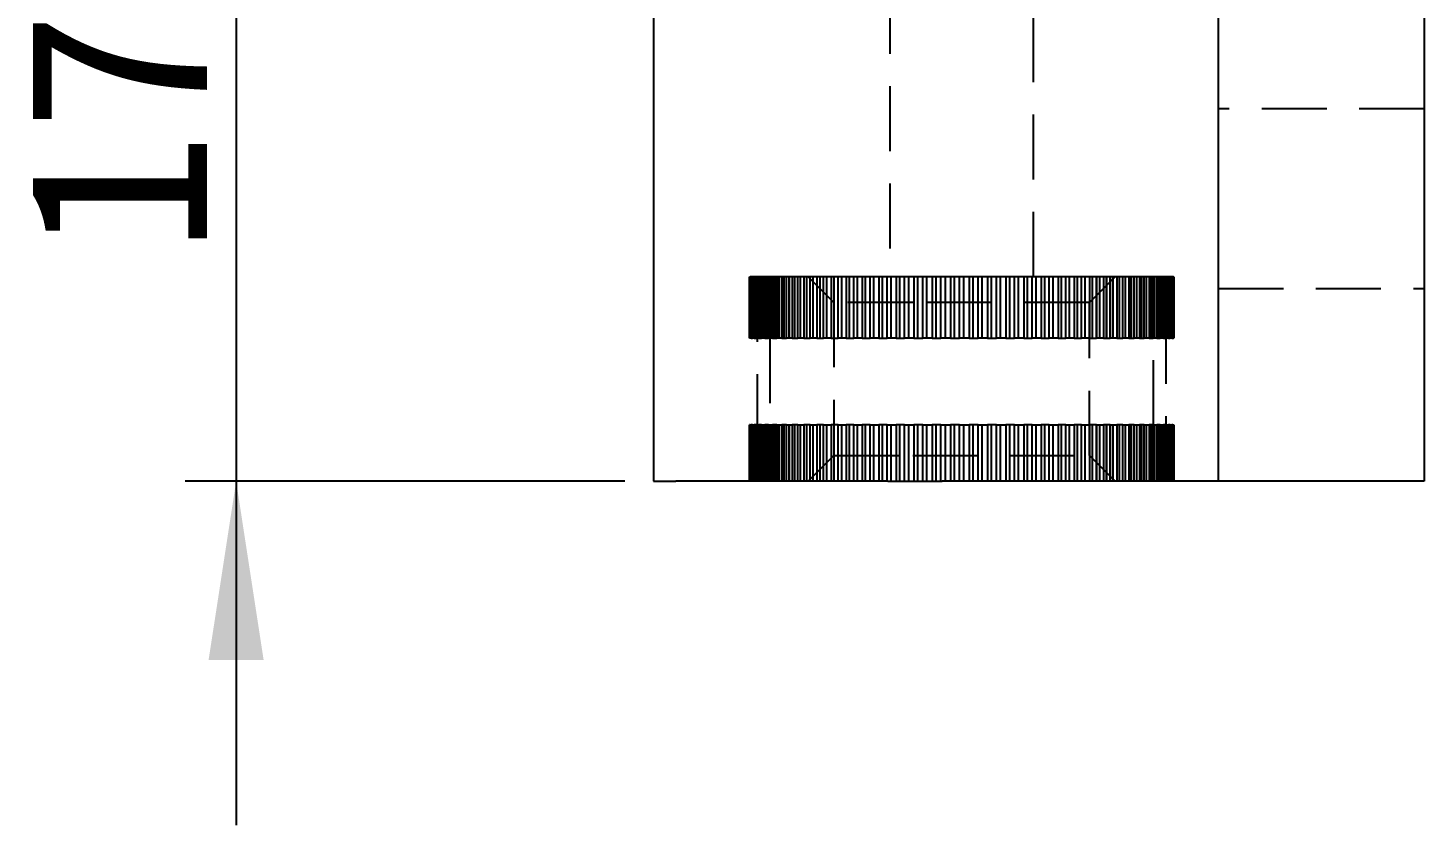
# Model space of a CAD drawing. Extents: x 2 to 295, y 1 to 209.
# Drawn here: x 73.64 to 100.95, y 46.15 to 61.75 of the extents above; entities that cross this region are included whole.
import ezdxf

# ---------------------------------------------------------------- set-up
doc = ezdxf.new("R2010")
doc.units = 0
doc.linetypes.add('SLD-实线', pattern=[0])
doc.linetypes.add('SLD-虚线', pattern=[1.905, 1.27, -0.635])
doc.layers.get('0').update_dxf_attribs({"linetype": 'CONTINUOUS'})
doc.layers.add('DIM', color=5, linetype='SLD-实线')
doc.styles.add('SLDTEXTSTYLE11', font='', dxfattribs={"width": 0.67})
doc.styles.add('SLDTEXTSTYLE12', font='')
doc.styles.get('SLDTEXTSTYLE11').set_extended_font_data('宋体')
doc.styles.get('SLDTEXTSTYLE12').set_extended_font_data('宋体')
doc.dimstyles.new('SLDDIMSTYLE0', dxfattribs={"dimtxt": 3.5, "dimasz": 3.5, "dimexe": 0, "dimexo": 0.0625, "dimgap": 0.875, "dimtad": 2, "dimrnd": 1e-09, "dimzin": 12, "dimdsep": 46, "dimtxsty": 'SLDTEXTSTYLE11', "dimsah": 1, "dimcen": 0.09, "dimadec": 0, "dimazin": 0, "dimtfac": 1, "dimtmove": 0, "dimatfit": 0, "dimfxl": 0, "dimtolj": 1, "dimtzin": 12, "dimarcsym": 0})

# ---------------------------------------------------------------- blocks, each defined once
blk = doc.blocks.new('_D_16')
at = {"layer": 'DIM'}
for p, q in [((77.714, 70.136), (77.714, 76.867)), ((84.875, 70.136), (76.714, 70.136)), ((77.714, 70.136), (77.714, 52.882)), ((85.317, 52.882), (76.714, 52.882)), ((77.714, 52.882), (77.714, 46.152))]:
    blk.add_line(p, q, dxfattribs=at)
for points in [[(77.714, 70.136), (78.252, 73.636), (77.175, 73.636)], [(77.714, 52.882), (77.175, 49.382), (78.252, 49.382)]]:
    blk.add_solid(points, dxfattribs=at)
at = {"layer": 'DIM', "insert": (73.641, 57.326), "char_height": 3.5, "attachment_point": 1, "rotation": 90, "style": 'SLDTEXTSTYLE12'}
blk.add_mtext('17.25', dxfattribs=at)

msp = doc.modelspace()

# ---------------------------------------------------------------- linework, layer by layer
at = {"color": 7, "linetype": 'SLD-实线'}
for p, q in [((100.95, 91.882), (100.95, 57.882)), ((85.875, 62.631), (85.875, 52.882)), ((96.93, 57.882), (96.93, 62.631)), ((96.93, 52.882), (96.93, 57.882)), ((100.95, 57.882), (100.95, 52.882)), ((90.459, 52.882), (86.317, 52.882)), ((95.423, 52.882), (91.524, 52.882)), ((100.95, 52.882), (96.93, 52.882))]:
    msp.add_line(p, q, dxfattribs=at)
at = {"color": 7, "linetype": 'SLD-虚线'}
for p, q in [((90.498, 70.136), (90.498, 56.882)), ((93.312, 56.882), (93.312, 70.136)), ((100.95, 60.169), (96.93, 60.169)), ((87.755, 55.682), (87.755, 56.882)), ((87.758, 56.882), (87.755, 56.882)), ((87.758, 56.882), (87.758, 55.682)), ((87.761, 56.882), (87.761, 55.682)), ((87.767, 55.682), (87.767, 56.882)), ((87.786, 56.882), (87.767, 56.882)), ((87.775, 55.682), (87.775, 56.882)), ((87.786, 56.882), (87.786, 55.682)), ((87.811, 56.882), (87.786, 56.882)), ((87.795, 56.882), (87.795, 55.682)), ((87.802, 55.682), (87.802, 56.882)), ((87.811, 55.682), (87.811, 56.882)), ((87.813, 55.682), (87.813, 56.882)), ((87.822, 55.682), (87.822, 56.882)), ((87.826, 55.682), (87.826, 56.882)), ((87.846, 56.882), (87.846, 55.682)), ((87.857, 55.682), (87.857, 56.882)), ((87.861, 56.882), (87.861, 55.682)), ((87.875, 55.682), (87.875, 56.882)), ((87.886, 55.682), (87.886, 56.882)), ((87.905, 56.882), (87.905, 52.882)), ((87.908, 55.682), (87.908, 56.882)), ((87.932, 55.682), (87.932, 56.882)), ((87.937, 56.882), (87.937, 55.682)), ((87.958, 56.882), (87.958, 55.682)), ((87.959, 55.682), (87.959, 56.882)), ((87.991, 55.682), (87.991, 56.882)), ((88.02, 55.682), (88.02, 56.882)), ((88.038, 55.682), (88.038, 56.882)), ((88.057, 56.882), (88.057, 55.682)), ((88.074, 55.682), (88.074, 56.882)), ((88.085, 56.882), (88.085, 55.682)), ((88.126, 55.682), (88.126, 56.882)), ((88.162, 55.682), (88.162, 56.882)), ((88.175, 55.682), (88.175, 56.882)), ((88.208, 56.882), (88.208, 55.682)), ((88.22, 55.682), (88.22, 56.882)), ((88.241, 56.882), (88.241, 55.682)), ((88.29, 55.682), (88.29, 56.882)), ((88.332, 55.682), (88.332, 56.882)), ((88.341, 55.682), (88.341, 56.882)), ((88.386, 56.882), (88.386, 55.682)), ((88.394, 55.682), (88.394, 56.882)), ((88.424, 56.882), (88.424, 55.682)), ((88.481, 55.682), (88.481, 56.882)), ((88.53, 55.682), (88.53, 56.882)), ((88.535, 55.682), (88.535, 56.882)), ((88.591, 56.882), (88.591, 55.682)), ((88.596, 55.682), (88.596, 56.882)), ((88.634, 56.882), (88.634, 55.682)), ((88.699, 55.682), (88.699, 56.882)), ((88.753, 55.682), (88.753, 56.882)), ((88.756, 55.682), (88.756, 56.882)), ((88.821, 56.882), (88.821, 55.682)), ((88.823, 55.682), (88.823, 56.882)), ((88.87, 56.882), (88.87, 55.682)), ((88.905, 56.882), (89.405, 56.382)), ((88.941, 55.682), (88.941, 56.882)), ((89.001, 55.682), (89.001, 56.882)), ((89.002, 55.682), (89.002, 56.882)), ((89.075, 56.882), (89.075, 55.682)), ((89.076, 55.682), (89.076, 56.882)), ((89.128, 56.882), (89.128, 55.682)), ((89.205, 55.682), (89.205, 56.882)), ((89.27, 55.682), (89.27, 56.882)), ((89.27, 55.682), (89.27, 56.882)), ((89.35, 56.882), (89.35, 55.682)), ((89.407, 56.882), (89.407, 55.682)), ((89.49, 55.682), (89.49, 56.882)), ((89.559, 55.682), (89.559, 56.882)), ((89.645, 56.882), (89.645, 55.682)), ((89.705, 56.882), (89.705, 55.682)), ((89.794, 55.682), (89.794, 56.882)), ((89.867, 55.682), (89.867, 56.882)), ((89.957, 56.882), (89.957, 55.682)), ((90.02, 56.882), (90.02, 55.682)), ((90.113, 55.682), (90.113, 56.882)), ((90.19, 55.682), (90.19, 56.882)), ((90.284, 56.882), (90.284, 55.682)), ((90.35, 56.882), (90.35, 55.682)), ((90.446, 55.682), (90.446, 56.882)), ((90.525, 55.682), (90.525, 56.882)), ((90.623, 56.882), (90.623, 55.682)), ((90.691, 56.882), (90.691, 55.682)), ((90.79, 55.682), (90.79, 56.882)), ((90.872, 55.682), (90.872, 56.882)), ((90.972, 56.882), (90.972, 55.682)), ((91.042, 56.882), (91.042, 55.682)), ((91.143, 55.682), (91.143, 56.882)), ((91.226, 55.682), (91.226, 56.882)), ((91.328, 56.882), (91.328, 55.682)), ((91.399, 56.882), (91.399, 55.682)), ((91.501, 55.682), (91.501, 56.882)), ((91.586, 55.682), (91.586, 56.882)), ((91.688, 56.882), (91.688, 55.682)), ((91.76, 56.882), (91.76, 55.682)), ((91.863, 55.682), (91.863, 56.882)), ((91.947, 55.682), (91.947, 56.882)), ((92.05, 56.882), (92.05, 55.682)), ((92.122, 56.882), (92.122, 55.682)), ((92.225, 55.682), (92.225, 56.882)), ((92.309, 55.682), (92.309, 56.882)), ((92.411, 56.882), (92.411, 55.682)), ((92.482, 56.882), (92.482, 55.682)), ((92.584, 55.682), (92.584, 56.882)), ((92.667, 55.682), (92.667, 56.882)), ((92.768, 56.882), (92.768, 55.682)), ((92.838, 56.882), (92.838, 55.682)), ((92.938, 55.682), (92.938, 56.882)), ((93.02, 55.682), (93.02, 56.882)), ((93.119, 56.882), (93.119, 55.682)), ((93.187, 56.882), (93.187, 55.682)), ((93.285, 55.682), (93.285, 56.882)), ((93.364, 55.682), (93.364, 56.882)), ((93.46, 56.882), (93.46, 55.682)), ((93.526, 56.882), (93.526, 55.682)), ((93.62, 55.682), (93.62, 56.882)), ((93.697, 55.682), (93.697, 56.882)), ((93.79, 56.882), (93.79, 55.682)), ((93.853, 56.882), (93.853, 55.682)), ((93.943, 55.682), (93.943, 56.882)), ((94.017, 55.682), (94.017, 56.882)), ((94.105, 56.882), (94.105, 55.682)), ((94.165, 56.882), (94.165, 55.682)), ((94.251, 55.682), (94.251, 56.882)), ((94.32, 55.682), (94.32, 56.882)), ((94.403, 56.882), (94.403, 55.682)), ((94.405, 56.382), (94.905, 56.882)), ((94.46, 56.882), (94.46, 55.682)), ((94.54, 55.682), (94.54, 56.882)), ((94.54, 56.882), (94.54, 55.682)), ((94.605, 55.682), (94.605, 56.882)), ((94.682, 56.882), (94.682, 55.682)), ((94.734, 56.882), (94.734, 55.682)), ((94.735, 56.882), (94.735, 55.682)), ((94.809, 55.682), (94.809, 56.882)), ((94.809, 56.882), (94.809, 55.682)), ((94.869, 55.682), (94.869, 56.882)), ((94.941, 56.882), (94.941, 55.682)), ((94.987, 56.882), (94.987, 55.682)), ((94.989, 56.882), (94.989, 55.682)), ((95.054, 56.882), (95.054, 55.682)), ((95.057, 55.682), (95.057, 56.882)), ((95.111, 55.682), (95.111, 56.882)), ((95.176, 56.882), (95.176, 55.682)), ((95.215, 56.882), (95.215, 55.682)), ((95.219, 56.882), (95.219, 55.682)), ((95.275, 56.882), (95.275, 55.682)), ((95.28, 55.682), (95.28, 56.882)), ((95.329, 55.682), (95.329, 56.882)), ((95.386, 56.882), (95.386, 55.682)), ((95.416, 56.882), (95.416, 55.682)), ((95.424, 56.882), (95.424, 55.682)), ((95.469, 56.882), (95.469, 55.682)), ((95.478, 55.682), (95.478, 56.882)), ((95.52, 55.682), (95.52, 56.882)), ((95.57, 56.882), (95.57, 55.682)), ((95.591, 56.882), (95.591, 55.682)), ((95.602, 56.882), (95.602, 55.682)), ((95.635, 56.882), (95.635, 55.682)), ((95.648, 55.682), (95.648, 56.882)), ((95.684, 55.682), (95.684, 56.882)), ((95.725, 56.882), (95.725, 55.682)), ((95.736, 56.882), (95.736, 55.682)), ((95.753, 56.882), (95.753, 55.682)), ((95.772, 56.882), (95.772, 55.682)), ((95.79, 55.682), (95.79, 56.882)), ((95.819, 55.682), (95.819, 56.882)), ((95.851, 56.882), (95.851, 55.682)), ((95.852, 56.882), (95.852, 55.682)), ((95.874, 56.882), (95.874, 55.682)), ((95.878, 56.882), (95.878, 55.682)), ((95.902, 55.682), (95.902, 56.882)), ((95.905, 52.882), (95.905, 56.882)), ((95.924, 55.682), (95.924, 56.882)), ((95.935, 56.882), (95.935, 55.682)), ((95.949, 56.882), (95.949, 55.682)), ((95.953, 56.882), (95.953, 55.682)), ((95.964, 56.882), (95.964, 55.682)), ((95.984, 55.682), (95.984, 56.882)), ((95.988, 56.882), (95.988, 55.682)), ((95.997, 56.882), (95.997, 55.682)), ((95.999, 55.682), (95.999, 56.882)), ((96.008, 56.882), (96.008, 55.682)), ((96.015, 56.882), (96.015, 55.682)), ((96.024, 56.882), (96.024, 55.682)), ((96.035, 55.682), (96.035, 56.882)), ((96.049, 56.882), (96.035, 56.882)), ((96.043, 55.682), (96.043, 56.882)), ((96.049, 56.882), (96.049, 55.682)), ((96.052, 56.882), (96.052, 55.682)), ((96.055, 55.682), (96.055, 56.882)), ((96.93, 56.651), (100.95, 56.651)), ((89.405, 56.382), (89.405, 53.382)), ((94.405, 53.382), (94.405, 56.382)), ((87.758, 55.682), (87.755, 55.682)), ((87.786, 55.682), (87.767, 55.682)), ((88.155, 55.682), (88.155, 53.982)), ((95.655, 53.982), (95.655, 55.682)), ((96.049, 55.682), (96.035, 55.682)), ((96.049, 55.682), (96.055, 55.682)), ((87.755, 52.882), (87.755, 53.982)), ((87.755, 53.982), (87.758, 53.982)), ((87.758, 53.982), (87.758, 52.882)), ((87.761, 53.982), (87.761, 52.882)), ((87.767, 52.882), (87.767, 53.982)), ((87.767, 53.982), (87.786, 53.982)), ((87.775, 52.882), (87.775, 53.982)), ((87.786, 53.982), (87.786, 52.882)), ((87.795, 53.982), (87.795, 52.882)), ((87.802, 52.882), (87.802, 53.982)), ((87.811, 52.882), (87.811, 53.982)), ((87.813, 52.882), (87.813, 53.982)), ((87.822, 52.882), (87.822, 53.982)), ((87.826, 52.882), (87.826, 53.982)), ((87.846, 53.982), (87.846, 52.882)), ((87.857, 52.882), (87.857, 53.982)), ((87.861, 53.982), (87.861, 52.882)), ((87.875, 52.882), (87.875, 53.982)), ((87.886, 52.882), (87.886, 53.982)), ((87.908, 52.882), (87.908, 53.982)), ((87.932, 52.882), (87.932, 53.982)), ((87.937, 53.982), (87.937, 52.882)), ((87.958, 53.982), (87.958, 52.882)), ((87.959, 52.882), (87.959, 53.982)), ((87.991, 52.882), (87.991, 53.982)), ((88.02, 52.882), (88.02, 53.982)), ((88.038, 52.882), (88.038, 53.982)), ((88.057, 53.982), (88.057, 52.882)), ((88.074, 52.882), (88.074, 53.982)), ((88.085, 53.982), (88.085, 52.882)), ((88.126, 52.882), (88.126, 53.982)), ((88.162, 52.882), (88.162, 53.982)), ((88.175, 52.882), (88.175, 53.982)), ((88.208, 53.982), (88.208, 52.882)), ((88.22, 52.882), (88.22, 53.982)), ((88.241, 53.982), (88.241, 52.882)), ((88.29, 52.882), (88.29, 53.982)), ((88.332, 52.882), (88.332, 53.982)), ((88.341, 52.882), (88.341, 53.982)), ((88.386, 53.982), (88.386, 52.882)), ((88.394, 52.882), (88.394, 53.982)), ((88.424, 53.982), (88.424, 52.882)), ((88.481, 52.882), (88.481, 53.982)), ((88.53, 52.882), (88.53, 53.982)), ((88.535, 52.882), (88.535, 53.982)), ((88.591, 53.982), (88.591, 52.882)), ((88.596, 52.882), (88.596, 53.982)), ((88.634, 53.982), (88.634, 52.882)), ((88.699, 52.882), (88.699, 53.982)), ((88.753, 52.882), (88.753, 53.982)), ((88.756, 52.882), (88.756, 53.982)), ((88.821, 53.982), (88.821, 52.882)), ((88.823, 52.882), (88.823, 53.982)), ((88.87, 53.982), (88.87, 52.882)), ((88.941, 52.882), (88.941, 53.982)), ((89.001, 52.882), (89.001, 53.982)), ((89.002, 52.882), (89.002, 53.982)), ((89.075, 53.982), (89.075, 52.882)), ((89.076, 52.882), (89.076, 53.982)), ((89.128, 53.982), (89.128, 52.882)), ((89.205, 52.882), (89.205, 53.982)), ((89.27, 52.882), (89.27, 53.982)), ((89.27, 52.882), (89.27, 53.982)), ((89.35, 53.982), (89.35, 52.882)), ((89.407, 53.982), (89.407, 52.882)), ((89.49, 52.882), (89.49, 53.982)), ((89.559, 52.882), (89.559, 53.982)), ((89.645, 53.982), (89.645, 52.882)), ((89.705, 53.982), (89.705, 52.882)), ((89.794, 52.882), (89.794, 53.982)), ((89.867, 52.882), (89.867, 53.982)), ((89.957, 53.982), (89.957, 52.882)), ((90.02, 53.982), (90.02, 52.882)), ((90.113, 52.882), (90.113, 53.982)), ((90.19, 52.882), (90.19, 53.982)), ((90.284, 53.982), (90.284, 52.882)), ((90.35, 53.982), (90.35, 52.882)), ((90.446, 52.882), (90.446, 53.982)), ((90.525, 52.882), (90.525, 53.982)), ((90.623, 53.982), (90.623, 52.882)), ((90.691, 53.982), (90.691, 52.882)), ((90.79, 52.882), (90.79, 53.982)), ((90.872, 52.882), (90.872, 53.982)), ((90.972, 53.982), (90.972, 52.882)), ((91.042, 53.982), (91.042, 52.882)), ((91.143, 52.882), (91.143, 53.982)), ((91.226, 52.882), (91.226, 53.982)), ((91.328, 53.982), (91.328, 52.882)), ((91.399, 53.982), (91.399, 52.882)), ((91.501, 52.882), (91.501, 53.982)), ((91.586, 52.882), (91.586, 53.982)), ((91.688, 53.982), (91.688, 52.882)), ((91.76, 53.982), (91.76, 52.882)), ((91.863, 52.882), (91.863, 53.982)), ((91.947, 52.882), (91.947, 53.982)), ((92.05, 53.982), (92.05, 52.882)), ((92.122, 53.982), (92.122, 52.882)), ((92.225, 52.882), (92.225, 53.982)), ((92.309, 52.882), (92.309, 53.982)), ((92.411, 53.982), (92.411, 52.882)), ((92.482, 53.982), (92.482, 52.882)), ((92.584, 52.882), (92.584, 53.982)), ((92.667, 52.882), (92.667, 53.982)), ((92.768, 53.982), (92.768, 52.882)), ((92.838, 53.982), (92.838, 52.882)), ((92.938, 52.882), (92.938, 53.982)), ((93.02, 52.882), (93.02, 53.982)), ((93.119, 53.982), (93.119, 52.882)), ((93.187, 53.982), (93.187, 52.882)), ((93.285, 52.882), (93.285, 53.982)), ((93.364, 52.882), (93.364, 53.982)), ((93.46, 53.982), (93.46, 52.882)), ((93.526, 53.982), (93.526, 52.882)), ((93.62, 52.882), (93.62, 53.982)), ((93.697, 52.882), (93.697, 53.982)), ((93.79, 53.982), (93.79, 52.882)), ((93.853, 53.982), (93.853, 52.882)), ((93.943, 52.882), (93.943, 53.982)), ((94.017, 52.882), (94.017, 53.982)), ((94.105, 53.982), (94.105, 52.882)), ((94.165, 53.982), (94.165, 52.882)), ((94.251, 52.882), (94.251, 53.982)), ((94.32, 52.882), (94.32, 53.982)), ((94.403, 53.982), (94.403, 52.882)), ((94.46, 53.982), (94.46, 52.882)), ((94.54, 52.882), (94.54, 53.982)), ((94.54, 53.982), (94.54, 52.882)), ((94.605, 52.882), (94.605, 53.982)), ((94.682, 53.982), (94.682, 52.882)), ((94.734, 53.982), (94.734, 52.882)), ((94.735, 53.982), (94.735, 52.882)), ((94.809, 52.882), (94.809, 53.982)), ((94.809, 53.982), (94.809, 52.882)), ((94.869, 52.882), (94.869, 53.982)), ((94.941, 53.982), (94.941, 52.882)), ((94.987, 53.982), (94.987, 52.882)), ((94.989, 53.982), (94.989, 52.882)), ((95.054, 53.982), (95.054, 52.882)), ((95.057, 52.882), (95.057, 53.982)), ((95.111, 52.882), (95.111, 53.982)), ((95.176, 53.982), (95.176, 52.882)), ((95.215, 53.982), (95.215, 52.882)), ((95.219, 53.982), (95.219, 52.882)), ((95.275, 53.982), (95.275, 52.882)), ((95.28, 52.882), (95.28, 53.982)), ((95.329, 52.882), (95.329, 53.982)), ((95.386, 53.982), (95.386, 52.882)), ((95.416, 53.982), (95.416, 52.882)), ((95.424, 53.982), (95.424, 52.882)), ((95.469, 53.982), (95.469, 52.882)), ((95.478, 52.882), (95.478, 53.982)), ((95.52, 52.882), (95.52, 53.982)), ((95.57, 53.982), (95.57, 52.882)), ((95.591, 53.982), (95.591, 52.882)), ((95.602, 53.982), (95.602, 52.882)), ((95.635, 53.982), (95.635, 52.882)), ((95.648, 52.882), (95.648, 53.982)), ((95.684, 52.882), (95.684, 53.982)), ((95.725, 53.982), (95.725, 52.882)), ((95.736, 53.982), (95.736, 52.882)), ((95.753, 53.982), (95.753, 52.882)), ((95.772, 53.982), (95.772, 52.882)), ((95.79, 52.882), (95.79, 53.982)), ((95.819, 52.882), (95.819, 53.982)), ((95.851, 53.982), (95.851, 52.882)), ((95.852, 53.982), (95.852, 52.882)), ((95.874, 53.982), (95.874, 52.882)), ((95.878, 53.982), (95.878, 52.882)), ((95.902, 52.882), (95.902, 53.982)), ((95.924, 52.882), (95.924, 53.982)), ((95.935, 53.982), (95.935, 52.882)), ((95.949, 53.982), (95.949, 52.882)), ((95.953, 53.982), (95.953, 52.882)), ((95.964, 53.982), (95.964, 52.882)), ((95.984, 52.882), (95.984, 53.982)), ((95.988, 53.982), (95.988, 52.882)), ((95.997, 53.982), (95.997, 52.882)), ((95.999, 52.882), (95.999, 53.982)), ((96.008, 53.982), (96.008, 52.882)), ((96.015, 53.982), (96.015, 52.882)), ((96.024, 53.982), (96.024, 52.882)), ((96.035, 52.882), (96.035, 53.982)), ((96.035, 53.982), (96.049, 53.982)), ((96.043, 52.882), (96.043, 53.982)), ((96.049, 53.982), (96.049, 52.882)), ((96.052, 53.982), (96.052, 52.882)), ((96.055, 52.882), (96.055, 53.982)), ((89.405, 53.382), (88.905, 52.882)), ((94.905, 52.882), (94.405, 53.382)), ((96.93, 52.882), (96.93, 52.882))]:
    msp.add_line(p, q, dxfattribs=at)
at = {"color": 7, "linetype": 'SLD-虚线', "flags": 128}
for points in [[(87.846, 56.882), (87.833, 56.882), (87.811, 56.882)], [(87.886, 56.882), (87.88, 56.882), (87.875, 56.882), (87.87, 56.882), (87.865, 56.882), (87.86, 56.882), (87.855, 56.882), (87.85, 56.882), (87.846, 56.882)], [(87.937, 56.882), (87.929, 56.882), (87.909, 56.882), (87.886, 56.882)], [(87.991, 56.882), (87.984, 56.882), (87.977, 56.882), (87.97, 56.882), (87.963, 56.882), (87.956, 56.882), (87.95, 56.882), (87.943, 56.882), (87.937, 56.882)], [(88.057, 56.882), (88.054, 56.882), (88.037, 56.882), (88.016, 56.882), (87.991, 56.882)], [(88.126, 56.882), (88.117, 56.882), (88.108, 56.882), (88.1, 56.882), (88.091, 56.882), (88.082, 56.882), (88.074, 56.882), (88.066, 56.882), (88.057, 56.882)], [(88.208, 56.882), (88.193, 56.882), (88.174, 56.882), (88.152, 56.882), (88.126, 56.882)], [(88.29, 56.882), (88.279, 56.882), (88.269, 56.882), (88.258, 56.882), (88.248, 56.882), (88.238, 56.882), (88.228, 56.882), (88.218, 56.882), (88.208, 56.882)], [(88.386, 56.882), (88.377, 56.882), (88.361, 56.882), (88.34, 56.882), (88.316, 56.882), (88.29, 56.882)], [(88.481, 56.882), (88.469, 56.882), (88.457, 56.882), (88.445, 56.882), (88.433, 56.882), (88.421, 56.882), (88.409, 56.882), (88.398, 56.882), (88.386, 56.882)], [(88.591, 56.882), (88.586, 56.882), (88.573, 56.882), (88.555, 56.882), (88.533, 56.882), (88.508, 56.882), (88.481, 56.882)], [(88.699, 56.882), (88.685, 56.882), (88.671, 56.882), (88.658, 56.882), (88.644, 56.882), (88.631, 56.882), (88.617, 56.882), (88.604, 56.882), (88.591, 56.882)], [(88.821, 56.882), (88.819, 56.882), (88.81, 56.882), (88.794, 56.882), (88.775, 56.882), (88.751, 56.882), (88.726, 56.882), (88.699, 56.882)], [(88.941, 56.882), (88.926, 56.882), (88.91, 56.882), (88.895, 56.882), (88.88, 56.882), (88.866, 56.882), (88.851, 56.882), (88.836, 56.882), (88.821, 56.882)], [(89.075, 56.882), (89.075, 56.882), (89.069, 56.882), (89.057, 56.882), (89.04, 56.882), (89.018, 56.882), (88.994, 56.882), (88.968, 56.882), (88.941, 56.882)], [(89.205, 56.882), (89.189, 56.882), (89.172, 56.882), (89.156, 56.882), (89.14, 56.882), (89.123, 56.882), (89.107, 56.882), (89.091, 56.882), (89.075, 56.882)], [(89.35, 56.882), (89.348, 56.882), (89.339, 56.882), (89.325, 56.882), (89.306, 56.882), (89.284, 56.882), (89.259, 56.882), (89.232, 56.882), (89.205, 56.882)], [(89.49, 56.882), (89.472, 56.882), (89.455, 56.882), (89.437, 56.882), (89.42, 56.882), (89.402, 56.882), (89.385, 56.882), (89.368, 56.882), (89.35, 56.882)], [(89.645, 56.882), (89.64, 56.882), (89.63, 56.882), (89.614, 56.882), (89.593, 56.882), (89.569, 56.882), (89.543, 56.882), (89.517, 56.882), (89.49, 56.882)], [(89.794, 56.882), (89.775, 56.882), (89.756, 56.882), (89.737, 56.882), (89.719, 56.882), (89.7, 56.882), (89.682, 56.882), (89.664, 56.882), (89.645, 56.882)], [(89.957, 56.882), (89.95, 56.882), (89.937, 56.882), (89.919, 56.882), (89.897, 56.882), (89.873, 56.882), (89.846, 56.882), (89.819, 56.882), (89.794, 56.882)], [(90.113, 56.882), (90.093, 56.882), (90.074, 56.882), (90.054, 56.882), (90.035, 56.882), (90.015, 56.882), (89.996, 56.882), (89.977, 56.882), (89.957, 56.882)], [(90.284, 56.882), (90.275, 56.882), (90.26, 56.882), (90.24, 56.882), (90.217, 56.882), (90.191, 56.882), (90.165, 56.882), (90.138, 56.882), (90.113, 56.882)], [(90.446, 56.882), (90.426, 56.882), (90.405, 56.882), (90.385, 56.882), (90.365, 56.882), (90.344, 56.882), (90.324, 56.882), (90.304, 56.882), (90.284, 56.882)], [(90.623, 56.882), (90.611, 56.882), (90.595, 56.882), (90.574, 56.882), (90.549, 56.882), (90.523, 56.882), (90.496, 56.882), (90.47, 56.882), (90.446, 56.882)], [(90.79, 56.882), (90.769, 56.882), (90.748, 56.882), (90.727, 56.882), (90.706, 56.882), (90.686, 56.882), (90.665, 56.882), (90.644, 56.882), (90.623, 56.882)], [(90.972, 56.882), (90.958, 56.882), (90.94, 56.882), (90.917, 56.882), (90.892, 56.882), (90.866, 56.882), (90.839, 56.882), (90.813, 56.882), (90.79, 56.882)], [(91.143, 56.882), (91.121, 56.882), (91.1, 56.882), (91.079, 56.882), (91.057, 56.882), (91.036, 56.882), (91.015, 56.882), (90.993, 56.882), (90.972, 56.882)], [(91.328, 56.882), (91.312, 56.882), (91.292, 56.882), (91.269, 56.882), (91.243, 56.882), (91.216, 56.882), (91.189, 56.882), (91.165, 56.882), (91.143, 56.882)], [(91.501, 56.882), (91.48, 56.882), (91.458, 56.882), (91.436, 56.882), (91.415, 56.882), (91.393, 56.882), (91.371, 56.882), (91.35, 56.882), (91.328, 56.882)], [(91.688, 56.882), (91.671, 56.882), (91.649, 56.882), (91.625, 56.882), (91.598, 56.882), (91.571, 56.882), (91.545, 56.882), (91.522, 56.882), (91.501, 56.882)], [(91.863, 56.882), (91.841, 56.882), (91.819, 56.882), (91.797, 56.882), (91.776, 56.882), (91.754, 56.882), (91.732, 56.882), (91.71, 56.882), (91.688, 56.882)], [(92.05, 56.882), (92.031, 56.882), (92.008, 56.882), (91.983, 56.882), (91.956, 56.882), (91.929, 56.882), (91.904, 56.882), (91.882, 56.882), (91.863, 56.882)], [(92.225, 56.882), (92.203, 56.882), (92.181, 56.882), (92.159, 56.882), (92.138, 56.882), (92.116, 56.882), (92.094, 56.882), (92.072, 56.882), (92.05, 56.882)], [(92.411, 56.882), (92.391, 56.882), (92.366, 56.882), (92.34, 56.882), (92.313, 56.882), (92.287, 56.882), (92.263, 56.882), (92.242, 56.882), (92.225, 56.882)], [(92.584, 56.882), (92.562, 56.882), (92.541, 56.882), (92.519, 56.882), (92.498, 56.882), (92.476, 56.882), (92.455, 56.882), (92.433, 56.882), (92.411, 56.882)], [(92.768, 56.882), (92.746, 56.882), (92.721, 56.882), (92.695, 56.882), (92.668, 56.882), (92.642, 56.882), (92.619, 56.882), (92.599, 56.882), (92.584, 56.882)], [(92.938, 56.882), (92.917, 56.882), (92.896, 56.882), (92.875, 56.882), (92.854, 56.882), (92.832, 56.882), (92.811, 56.882), (92.79, 56.882), (92.768, 56.882)], [(93.119, 56.882), (93.095, 56.882), (93.07, 56.882), (93.043, 56.882), (93.016, 56.882), (92.991, 56.882), (92.969, 56.882), (92.951, 56.882), (92.938, 56.882)], [(93.285, 56.882), (93.264, 56.882), (93.243, 56.882), (93.223, 56.882), (93.202, 56.882), (93.181, 56.882), (93.161, 56.882), (93.14, 56.882), (93.119, 56.882)], [(93.46, 56.882), (93.436, 56.882), (93.409, 56.882), (93.382, 56.882), (93.356, 56.882), (93.332, 56.882), (93.312, 56.882), (93.296, 56.882), (93.285, 56.882)], [(93.62, 56.882), (93.601, 56.882), (93.581, 56.882), (93.561, 56.882), (93.541, 56.882), (93.521, 56.882), (93.501, 56.882), (93.48, 56.882), (93.46, 56.882)], [(93.79, 56.882), (93.764, 56.882), (93.738, 56.882), (93.711, 56.882), (93.685, 56.882), (93.663, 56.882), (93.644, 56.882), (93.629, 56.882), (93.62, 56.882)], [(93.943, 56.882), (93.924, 56.882), (93.905, 56.882), (93.886, 56.882), (93.867, 56.882), (93.848, 56.882), (93.828, 56.882), (93.809, 56.882), (93.79, 56.882)], [(94.105, 56.882), (94.079, 56.882), (94.052, 56.882), (94.025, 56.882), (94.001, 56.882), (93.979, 56.882), (93.962, 56.882), (93.95, 56.882), (93.943, 56.882)], [(94.251, 56.882), (94.233, 56.882), (94.215, 56.882), (94.196, 56.882), (94.178, 56.882), (94.16, 56.882), (94.142, 56.882), (94.123, 56.882), (94.105, 56.882)], [(94.403, 56.882), (94.376, 56.882), (94.35, 56.882), (94.324, 56.882), (94.3, 56.882), (94.281, 56.882), (94.265, 56.882), (94.255, 56.882), (94.251, 56.882)], [(94.54, 56.882), (94.523, 56.882), (94.506, 56.882), (94.489, 56.882), (94.472, 56.882), (94.455, 56.882), (94.438, 56.882), (94.42, 56.882), (94.403, 56.882)], [(94.682, 56.882), (94.656, 56.882), (94.629, 56.882), (94.604, 56.882), (94.582, 56.882), (94.563, 56.882), (94.55, 56.882), (94.542, 56.882), (94.54, 56.882)], [(94.809, 56.882), (94.794, 56.882), (94.778, 56.882), (94.762, 56.882), (94.747, 56.882), (94.731, 56.882), (94.715, 56.882), (94.699, 56.882), (94.682, 56.882)], [(94.941, 56.882), (94.914, 56.882), (94.888, 56.882), (94.863, 56.882), (94.843, 56.882), (94.826, 56.882), (94.815, 56.882), (94.809, 56.882)], [(95.057, 56.882), (95.043, 56.882), (95.028, 56.882), (95.014, 56.882), (94.999, 56.882), (94.985, 56.882), (94.97, 56.882), (94.955, 56.882), (94.941, 56.882)], [(95.176, 56.882), (95.149, 56.882), (95.123, 56.882), (95.1, 56.882), (95.081, 56.882), (95.067, 56.882), (95.057, 56.882), (95.057, 56.882)], [(95.28, 56.882), (95.267, 56.882), (95.255, 56.882), (95.242, 56.882), (95.229, 56.882), (95.215, 56.882), (95.202, 56.882), (95.189, 56.882), (95.176, 56.882)], [(95.386, 56.882), (95.359, 56.882), (95.335, 56.882), (95.313, 56.882), (95.296, 56.882), (95.283, 56.882), (95.28, 56.882)], [(95.478, 56.882), (95.467, 56.882), (95.455, 56.882), (95.444, 56.882), (95.433, 56.882), (95.421, 56.882), (95.409, 56.882), (95.398, 56.882), (95.386, 56.882)], [(95.57, 56.882), (95.544, 56.882), (95.52, 56.882), (95.5, 56.882), (95.484, 56.882), (95.478, 56.882)], [(95.648, 56.882), (95.639, 56.882), (95.629, 56.882), (95.619, 56.882), (95.61, 56.882), (95.6, 56.882), (95.59, 56.882), (95.58, 56.882), (95.57, 56.882)], [(95.725, 56.882), (95.7, 56.882), (95.678, 56.882), (95.659, 56.882), (95.648, 56.882)], [(95.79, 56.882), (95.782, 56.882), (95.775, 56.882), (95.767, 56.882), (95.759, 56.882), (95.75, 56.882), (95.742, 56.882), (95.734, 56.882), (95.725, 56.882)], [(95.852, 56.882), (95.828, 56.882), (95.807, 56.882), (95.79, 56.882), (95.79, 56.882)], [(95.902, 56.882), (95.897, 56.882), (95.891, 56.882), (95.884, 56.882), (95.878, 56.882), (95.872, 56.882), (95.865, 56.882), (95.859, 56.882), (95.852, 56.882)], [(95.949, 56.882), (95.926, 56.882), (95.906, 56.882), (95.902, 56.882)], [(95.984, 56.882), (95.98, 56.882), (95.976, 56.882), (95.972, 56.882), (95.968, 56.882), (95.963, 56.882), (95.958, 56.882), (95.954, 56.882), (95.949, 56.882)], [(96.015, 56.882), (95.993, 56.882), (95.984, 56.882)], [(96.035, 56.882), (96.033, 56.882), (96.031, 56.882), (96.028, 56.882), (96.026, 56.882), (96.023, 56.882), (96.021, 56.882), (96.018, 56.882), (96.015, 56.882)], [(90.95, 56.382), (90.564, 56.382), (90.218, 56.382), (89.923, 56.382), (89.689, 56.382), (89.521, 56.382), (89.427, 56.382), (89.405, 56.382)], [(94.405, 56.382), (94.403, 56.382), (94.346, 56.382), (94.216, 56.382), (94.015, 56.382), (93.75, 56.382), (93.429, 56.382), (93.061, 56.382), (92.659, 56.382), (92.234, 56.382), (91.798, 56.382), (91.366, 56.382), (90.95, 56.382)], [(87.786, 55.682), (87.789, 55.682), (87.792, 55.682), (87.795, 55.682), (87.798, 55.682), (87.801, 55.682), (87.804, 55.682), (87.807, 55.682), (87.811, 55.682)], [(87.846, 55.682), (87.833, 55.682), (87.811, 55.682)], [(87.846, 55.682), (87.85, 55.682), (87.855, 55.682), (87.86, 55.682), (87.865, 55.682), (87.87, 55.682), (87.875, 55.682), (87.88, 55.682), (87.886, 55.682)], [(87.937, 55.682), (87.929, 55.682), (87.909, 55.682), (87.886, 55.682)], [(87.937, 55.682), (87.943, 55.682), (87.95, 55.682), (87.956, 55.682), (87.963, 55.682), (87.97, 55.682), (87.977, 55.682), (87.984, 55.682), (87.991, 55.682)], [(88.057, 55.682), (88.054, 55.682), (88.037, 55.682), (88.016, 55.682), (87.991, 55.682)], [(88.057, 55.682), (88.066, 55.682), (88.074, 55.682), (88.082, 55.682), (88.091, 55.682), (88.1, 55.682), (88.108, 55.682), (88.117, 55.682), (88.126, 55.682)], [(88.208, 55.682), (88.193, 55.682), (88.174, 55.682), (88.152, 55.682), (88.126, 55.682)], [(88.208, 55.682), (88.218, 55.682), (88.228, 55.682), (88.238, 55.682), (88.248, 55.682), (88.258, 55.682), (88.269, 55.682), (88.279, 55.682), (88.29, 55.682)], [(88.386, 55.682), (88.377, 55.682), (88.361, 55.682), (88.34, 55.682), (88.316, 55.682), (88.29, 55.682)], [(88.386, 55.682), (88.398, 55.682), (88.409, 55.682), (88.421, 55.682), (88.433, 55.682), (88.445, 55.682), (88.457, 55.682), (88.469, 55.682), (88.481, 55.682)], [(88.591, 55.682), (88.586, 55.682), (88.573, 55.682), (88.555, 55.682), (88.533, 55.682), (88.508, 55.682), (88.481, 55.682)], [(88.591, 55.682), (88.604, 55.682), (88.617, 55.682), (88.631, 55.682), (88.644, 55.682), (88.658, 55.682), (88.671, 55.682), (88.685, 55.682), (88.699, 55.682)], [(88.821, 55.682), (88.819, 55.682), (88.81, 55.682), (88.794, 55.682), (88.775, 55.682), (88.751, 55.682), (88.726, 55.682), (88.699, 55.682)], [(88.821, 55.682), (88.836, 55.682), (88.851, 55.682), (88.866, 55.682), (88.88, 55.682), (88.895, 55.682), (88.91, 55.682), (88.926, 55.682), (88.941, 55.682)], [(89.075, 55.682), (89.075, 55.682), (89.069, 55.682), (89.057, 55.682), (89.04, 55.682), (89.018, 55.682), (88.994, 55.682), (88.968, 55.682), (88.941, 55.682)], [(89.075, 55.682), (89.091, 55.682), (89.107, 55.682), (89.123, 55.682), (89.14, 55.682), (89.156, 55.682), (89.172, 55.682), (89.189, 55.682), (89.205, 55.682)], [(89.35, 55.682), (89.348, 55.682), (89.339, 55.682), (89.325, 55.682), (89.306, 55.682), (89.284, 55.682), (89.259, 55.682), (89.232, 55.682), (89.205, 55.682)], [(89.35, 55.682), (89.368, 55.682), (89.385, 55.682), (89.402, 55.682), (89.42, 55.682), (89.437, 55.682), (89.455, 55.682), (89.472, 55.682), (89.49, 55.682)], [(89.645, 55.682), (89.64, 55.682), (89.63, 55.682), (89.614, 55.682), (89.593, 55.682), (89.569, 55.682), (89.543, 55.682), (89.517, 55.682), (89.49, 55.682)], [(89.645, 55.682), (89.664, 55.682), (89.682, 55.682), (89.7, 55.682), (89.719, 55.682), (89.737, 55.682), (89.756, 55.682), (89.775, 55.682), (89.794, 55.682)], [(89.957, 55.682), (89.95, 55.682), (89.937, 55.682), (89.919, 55.682), (89.897, 55.682), (89.873, 55.682), (89.846, 55.682), (89.819, 55.682), (89.794, 55.682)], [(89.957, 55.682), (89.977, 55.682), (89.996, 55.682), (90.015, 55.682), (90.035, 55.682), (90.054, 55.682), (90.074, 55.682), (90.093, 55.682), (90.113, 55.682)], [(90.284, 55.682), (90.275, 55.682), (90.26, 55.682), (90.24, 55.682), (90.217, 55.682), (90.191, 55.682), (90.165, 55.682), (90.138, 55.682), (90.113, 55.682)], [(90.284, 55.682), (90.304, 55.682), (90.324, 55.682), (90.344, 55.682), (90.365, 55.682), (90.385, 55.682), (90.405, 55.682), (90.426, 55.682), (90.446, 55.682)], [(90.623, 55.682), (90.611, 55.682), (90.595, 55.682), (90.574, 55.682), (90.549, 55.682), (90.523, 55.682), (90.496, 55.682), (90.47, 55.682), (90.446, 55.682)], [(90.623, 55.682), (90.644, 55.682), (90.665, 55.682), (90.686, 55.682), (90.706, 55.682), (90.727, 55.682), (90.748, 55.682), (90.769, 55.682), (90.79, 55.682)], [(90.972, 55.682), (90.958, 55.682), (90.94, 55.682), (90.917, 55.682), (90.892, 55.682), (90.866, 55.682), (90.839, 55.682), (90.813, 55.682), (90.79, 55.682)], [(90.972, 55.682), (90.993, 55.682), (91.015, 55.682), (91.036, 55.682), (91.057, 55.682), (91.079, 55.682), (91.1, 55.682), (91.121, 55.682), (91.143, 55.682)], [(91.328, 55.682), (91.312, 55.682), (91.292, 55.682), (91.269, 55.682), (91.243, 55.682), (91.216, 55.682), (91.189, 55.682), (91.165, 55.682), (91.143, 55.682)], [(91.328, 55.682), (91.35, 55.682), (91.371, 55.682), (91.393, 55.682), (91.415, 55.682), (91.436, 55.682), (91.458, 55.682), (91.48, 55.682), (91.501, 55.682)], [(91.688, 55.682), (91.671, 55.682), (91.649, 55.682), (91.625, 55.682), (91.598, 55.682), (91.571, 55.682), (91.545, 55.682), (91.522, 55.682), (91.501, 55.682)], [(91.688, 55.682), (91.71, 55.682), (91.732, 55.682), (91.754, 55.682), (91.776, 55.682), (91.797, 55.682), (91.819, 55.682), (91.841, 55.682), (91.863, 55.682)], [(92.05, 55.682), (92.031, 55.682), (92.008, 55.682), (91.983, 55.682), (91.956, 55.682), (91.929, 55.682), (91.904, 55.682), (91.882, 55.682), (91.863, 55.682)], [(92.05, 55.682), (92.072, 55.682), (92.094, 55.682), (92.116, 55.682), (92.138, 55.682), (92.159, 55.682), (92.181, 55.682), (92.203, 55.682), (92.225, 55.682)], [(92.411, 55.682), (92.391, 55.682), (92.366, 55.682), (92.34, 55.682), (92.313, 55.682), (92.287, 55.682), (92.263, 55.682), (92.242, 55.682), (92.225, 55.682)], [(92.411, 55.682), (92.433, 55.682), (92.455, 55.682), (92.476, 55.682), (92.498, 55.682), (92.519, 55.682), (92.541, 55.682), (92.562, 55.682), (92.584, 55.682)], [(92.768, 55.682), (92.746, 55.682), (92.721, 55.682), (92.695, 55.682), (92.668, 55.682), (92.642, 55.682), (92.619, 55.682), (92.599, 55.682), (92.584, 55.682)], [(92.768, 55.682), (92.79, 55.682), (92.811, 55.682), (92.832, 55.682), (92.854, 55.682), (92.875, 55.682), (92.896, 55.682), (92.917, 55.682), (92.938, 55.682)], [(93.119, 55.682), (93.095, 55.682), (93.07, 55.682), (93.043, 55.682), (93.016, 55.682), (92.991, 55.682), (92.969, 55.682), (92.951, 55.682), (92.938, 55.682)], [(93.119, 55.682), (93.14, 55.682), (93.161, 55.682), (93.181, 55.682), (93.202, 55.682), (93.223, 55.682), (93.243, 55.682), (93.264, 55.682), (93.285, 55.682)], [(93.46, 55.682), (93.436, 55.682), (93.409, 55.682), (93.382, 55.682), (93.356, 55.682), (93.332, 55.682), (93.312, 55.682), (93.296, 55.682), (93.285, 55.682)], [(93.46, 55.682), (93.48, 55.682), (93.501, 55.682), (93.521, 55.682), (93.541, 55.682), (93.561, 55.682), (93.581, 55.682), (93.601, 55.682), (93.62, 55.682)], [(93.79, 55.682), (93.764, 55.682), (93.738, 55.682), (93.711, 55.682), (93.685, 55.682), (93.663, 55.682), (93.644, 55.682), (93.629, 55.682), (93.62, 55.682)], [(93.79, 55.682), (93.809, 55.682), (93.828, 55.682), (93.848, 55.682), (93.867, 55.682), (93.886, 55.682), (93.905, 55.682), (93.924, 55.682), (93.943, 55.682)], [(94.105, 55.682), (94.079, 55.682), (94.052, 55.682), (94.025, 55.682), (94.001, 55.682), (93.979, 55.682), (93.962, 55.682), (93.95, 55.682), (93.943, 55.682)], [(94.105, 55.682), (94.123, 55.682), (94.142, 55.682), (94.16, 55.682), (94.178, 55.682), (94.196, 55.682), (94.215, 55.682), (94.233, 55.682), (94.251, 55.682)], [(94.403, 55.682), (94.376, 55.682), (94.35, 55.682), (94.324, 55.682), (94.3, 55.682), (94.281, 55.682), (94.265, 55.682), (94.255, 55.682), (94.251, 55.682)], [(94.403, 55.682), (94.42, 55.682), (94.438, 55.682), (94.455, 55.682), (94.472, 55.682), (94.489, 55.682), (94.506, 55.682), (94.523, 55.682), (94.54, 55.682)], [(94.682, 55.682), (94.656, 55.682), (94.629, 55.682), (94.604, 55.682), (94.582, 55.682), (94.563, 55.682), (94.55, 55.682), (94.542, 55.682), (94.54, 55.682)], [(94.682, 55.682), (94.699, 55.682), (94.715, 55.682), (94.731, 55.682), (94.747, 55.682), (94.762, 55.682), (94.778, 55.682), (94.794, 55.682), (94.809, 55.682)], [(94.941, 55.682), (94.914, 55.682), (94.888, 55.682), (94.863, 55.682), (94.843, 55.682), (94.826, 55.682), (94.815, 55.682), (94.809, 55.682)], [(94.941, 55.682), (94.955, 55.682), (94.97, 55.682), (94.985, 55.682), (94.999, 55.682), (95.014, 55.682), (95.028, 55.682), (95.043, 55.682), (95.057, 55.682)], [(95.176, 55.682), (95.149, 55.682), (95.123, 55.682), (95.1, 55.682), (95.081, 55.682), (95.067, 55.682), (95.057, 55.682), (95.057, 55.682)], [(95.176, 55.682), (95.189, 55.682), (95.202, 55.682), (95.215, 55.682), (95.229, 55.682), (95.242, 55.682), (95.255, 55.682), (95.267, 55.682), (95.28, 55.682)], [(95.386, 55.682), (95.359, 55.682), (95.335, 55.682), (95.313, 55.682), (95.296, 55.682), (95.283, 55.682), (95.28, 55.682)], [(95.386, 55.682), (95.398, 55.682), (95.409, 55.682), (95.421, 55.682), (95.433, 55.682), (95.444, 55.682), (95.455, 55.682), (95.467, 55.682), (95.478, 55.682)], [(95.57, 55.682), (95.544, 55.682), (95.52, 55.682), (95.5, 55.682), (95.484, 55.682), (95.478, 55.682)], [(95.57, 55.682), (95.58, 55.682), (95.59, 55.682), (95.6, 55.682), (95.61, 55.682), (95.619, 55.682), (95.629, 55.682), (95.639, 55.682), (95.648, 55.682)], [(95.725, 55.682), (95.7, 55.682), (95.678, 55.682), (95.659, 55.682), (95.648, 55.682)], [(95.725, 55.682), (95.734, 55.682), (95.742, 55.682), (95.75, 55.682), (95.759, 55.682), (95.767, 55.682), (95.775, 55.682), (95.782, 55.682), (95.79, 55.682)], [(95.852, 55.682), (95.828, 55.682), (95.807, 55.682), (95.79, 55.682), (95.79, 55.682)], [(95.852, 55.682), (95.859, 55.682), (95.865, 55.682), (95.872, 55.682), (95.878, 55.682), (95.884, 55.682), (95.891, 55.682), (95.897, 55.682), (95.902, 55.682)], [(95.949, 55.682), (95.926, 55.682), (95.906, 55.682), (95.902, 55.682)], [(95.949, 55.682), (95.954, 55.682), (95.958, 55.682), (95.963, 55.682), (95.968, 55.682), (95.972, 55.682), (95.976, 55.682), (95.98, 55.682), (95.984, 55.682)], [(96.015, 55.682), (95.993, 55.682), (95.984, 55.682)], [(96.015, 55.682), (96.018, 55.682), (96.021, 55.682), (96.023, 55.682), (96.026, 55.682), (96.028, 55.682), (96.031, 55.682), (96.033, 55.682), (96.035, 55.682)], [(87.767, 53.982), (87.766, 53.982), (87.764, 53.982), (87.763, 53.982), (87.762, 53.982), (87.76, 53.982), (87.759, 53.982), (87.758, 53.982), (87.758, 53.982)], [(87.811, 53.982), (87.807, 53.982), (87.804, 53.982), (87.801, 53.982), (87.798, 53.982), (87.795, 53.982), (87.792, 53.982), (87.789, 53.982), (87.786, 53.982)], [(87.811, 53.982), (87.833, 53.982), (87.846, 53.982)], [(87.886, 53.982), (87.88, 53.982), (87.875, 53.982), (87.87, 53.982), (87.865, 53.982), (87.86, 53.982), (87.855, 53.982), (87.85, 53.982), (87.846, 53.982)], [(87.886, 53.982), (87.909, 53.982), (87.929, 53.982), (87.937, 53.982)], [(87.991, 53.982), (87.984, 53.982), (87.977, 53.982), (87.97, 53.982), (87.963, 53.982), (87.956, 53.982), (87.95, 53.982), (87.943, 53.982), (87.937, 53.982)], [(87.991, 53.982), (88.016, 53.982), (88.037, 53.982), (88.054, 53.982), (88.057, 53.982)], [(88.126, 53.982), (88.117, 53.982), (88.108, 53.982), (88.1, 53.982), (88.091, 53.982), (88.082, 53.982), (88.074, 53.982), (88.066, 53.982), (88.057, 53.982)], [(88.126, 53.982), (88.152, 53.982), (88.174, 53.982), (88.193, 53.982), (88.208, 53.982)], [(88.29, 53.982), (88.279, 53.982), (88.269, 53.982), (88.258, 53.982), (88.248, 53.982), (88.238, 53.982), (88.228, 53.982), (88.218, 53.982), (88.208, 53.982)], [(88.29, 53.982), (88.316, 53.982), (88.34, 53.982), (88.361, 53.982), (88.377, 53.982), (88.386, 53.982)], [(88.481, 53.982), (88.469, 53.982), (88.457, 53.982), (88.445, 53.982), (88.433, 53.982), (88.421, 53.982), (88.409, 53.982), (88.398, 53.982), (88.386, 53.982)], [(88.481, 53.982), (88.508, 53.982), (88.533, 53.982), (88.555, 53.982), (88.573, 53.982), (88.586, 53.982), (88.591, 53.982)], [(88.699, 53.982), (88.685, 53.982), (88.671, 53.982), (88.658, 53.982), (88.644, 53.982), (88.631, 53.982), (88.617, 53.982), (88.604, 53.982), (88.591, 53.982)], [(88.699, 53.982), (88.726, 53.982), (88.751, 53.982), (88.775, 53.982), (88.794, 53.982), (88.81, 53.982), (88.819, 53.982), (88.821, 53.982)], [(88.941, 53.982), (88.926, 53.982), (88.91, 53.982), (88.895, 53.982), (88.88, 53.982), (88.866, 53.982), (88.851, 53.982), (88.836, 53.982), (88.821, 53.982)], [(88.941, 53.982), (88.968, 53.982), (88.994, 53.982), (89.018, 53.982), (89.04, 53.982), (89.057, 53.982), (89.069, 53.982), (89.075, 53.982), (89.075, 53.982)], [(89.205, 53.982), (89.189, 53.982), (89.172, 53.982), (89.156, 53.982), (89.14, 53.982), (89.123, 53.982), (89.107, 53.982), (89.091, 53.982), (89.075, 53.982)], [(89.205, 53.982), (89.232, 53.982), (89.259, 53.982), (89.284, 53.982), (89.306, 53.982), (89.325, 53.982), (89.339, 53.982), (89.348, 53.982), (89.35, 53.982)], [(89.49, 53.982), (89.472, 53.982), (89.455, 53.982), (89.437, 53.982), (89.42, 53.982), (89.402, 53.982), (89.385, 53.982), (89.368, 53.982), (89.35, 53.982)], [(89.49, 53.982), (89.517, 53.982), (89.543, 53.982), (89.569, 53.982), (89.593, 53.982), (89.614, 53.982), (89.63, 53.982), (89.64, 53.982), (89.645, 53.982)], [(89.794, 53.982), (89.775, 53.982), (89.756, 53.982), (89.737, 53.982), (89.719, 53.982), (89.7, 53.982), (89.682, 53.982), (89.664, 53.982), (89.645, 53.982)], [(89.794, 53.982), (89.819, 53.982), (89.846, 53.982), (89.873, 53.982), (89.897, 53.982), (89.919, 53.982), (89.937, 53.982), (89.95, 53.982), (89.957, 53.982)], [(90.113, 53.982), (90.093, 53.982), (90.074, 53.982), (90.054, 53.982), (90.035, 53.982), (90.015, 53.982), (89.996, 53.982), (89.977, 53.982), (89.957, 53.982)], [(90.113, 53.982), (90.138, 53.982), (90.165, 53.982), (90.191, 53.982), (90.217, 53.982), (90.24, 53.982), (90.26, 53.982), (90.275, 53.982), (90.284, 53.982)], [(90.446, 53.982), (90.426, 53.982), (90.405, 53.982), (90.385, 53.982), (90.365, 53.982), (90.344, 53.982), (90.324, 53.982), (90.304, 53.982), (90.284, 53.982)], [(90.446, 53.982), (90.47, 53.982), (90.496, 53.982), (90.523, 53.982), (90.549, 53.982), (90.574, 53.982), (90.595, 53.982), (90.611, 53.982), (90.623, 53.982)], [(90.79, 53.982), (90.769, 53.982), (90.748, 53.982), (90.727, 53.982), (90.706, 53.982), (90.686, 53.982), (90.665, 53.982), (90.644, 53.982), (90.623, 53.982)], [(90.79, 53.982), (90.813, 53.982), (90.839, 53.982), (90.866, 53.982), (90.892, 53.982), (90.917, 53.982), (90.94, 53.982), (90.958, 53.982), (90.972, 53.982)], [(91.143, 53.982), (91.121, 53.982), (91.1, 53.982), (91.079, 53.982), (91.057, 53.982), (91.036, 53.982), (91.015, 53.982), (90.993, 53.982), (90.972, 53.982)], [(91.143, 53.982), (91.165, 53.982), (91.189, 53.982), (91.216, 53.982), (91.243, 53.982), (91.269, 53.982), (91.292, 53.982), (91.312, 53.982), (91.328, 53.982)], [(91.501, 53.982), (91.48, 53.982), (91.458, 53.982), (91.436, 53.982), (91.415, 53.982), (91.393, 53.982), (91.371, 53.982), (91.35, 53.982), (91.328, 53.982)], [(91.501, 53.982), (91.522, 53.982), (91.545, 53.982), (91.571, 53.982), (91.598, 53.982), (91.625, 53.982), (91.649, 53.982), (91.671, 53.982), (91.688, 53.982)], [(91.863, 53.982), (91.841, 53.982), (91.819, 53.982), (91.797, 53.982), (91.776, 53.982), (91.754, 53.982), (91.732, 53.982), (91.71, 53.982), (91.688, 53.982)], [(91.863, 53.982), (91.882, 53.982), (91.904, 53.982), (91.929, 53.982), (91.956, 53.982), (91.983, 53.982), (92.008, 53.982), (92.031, 53.982), (92.05, 53.982)], [(92.225, 53.982), (92.203, 53.982), (92.181, 53.982), (92.159, 53.982), (92.138, 53.982), (92.116, 53.982), (92.094, 53.982), (92.072, 53.982), (92.05, 53.982)], [(92.225, 53.982), (92.242, 53.982), (92.263, 53.982), (92.287, 53.982), (92.313, 53.982), (92.34, 53.982), (92.366, 53.982), (92.391, 53.982), (92.411, 53.982)], [(92.584, 53.982), (92.562, 53.982), (92.541, 53.982), (92.519, 53.982), (92.498, 53.982), (92.476, 53.982), (92.455, 53.982), (92.433, 53.982), (92.411, 53.982)], [(92.584, 53.982), (92.599, 53.982), (92.619, 53.982), (92.642, 53.982), (92.668, 53.982), (92.695, 53.982), (92.721, 53.982), (92.746, 53.982), (92.768, 53.982)], [(92.938, 53.982), (92.917, 53.982), (92.896, 53.982), (92.875, 53.982), (92.854, 53.982), (92.832, 53.982), (92.811, 53.982), (92.79, 53.982), (92.768, 53.982)], [(92.938, 53.982), (92.951, 53.982), (92.969, 53.982), (92.991, 53.982), (93.016, 53.982), (93.043, 53.982), (93.07, 53.982), (93.095, 53.982), (93.119, 53.982)], [(93.285, 53.982), (93.264, 53.982), (93.243, 53.982), (93.223, 53.982), (93.202, 53.982), (93.181, 53.982), (93.161, 53.982), (93.14, 53.982), (93.119, 53.982)], [(93.285, 53.982), (93.296, 53.982), (93.312, 53.982), (93.332, 53.982), (93.356, 53.982), (93.382, 53.982), (93.409, 53.982), (93.436, 53.982), (93.46, 53.982)], [(93.62, 53.982), (93.601, 53.982), (93.581, 53.982), (93.561, 53.982), (93.541, 53.982), (93.521, 53.982), (93.501, 53.982), (93.48, 53.982), (93.46, 53.982)], [(93.62, 53.982), (93.629, 53.982), (93.644, 53.982), (93.663, 53.982), (93.685, 53.982), (93.711, 53.982), (93.738, 53.982), (93.764, 53.982), (93.79, 53.982)], [(93.943, 53.982), (93.924, 53.982), (93.905, 53.982), (93.886, 53.982), (93.867, 53.982), (93.848, 53.982), (93.828, 53.982), (93.809, 53.982), (93.79, 53.982)], [(93.943, 53.982), (93.95, 53.982), (93.962, 53.982), (93.979, 53.982), (94.001, 53.982), (94.025, 53.982), (94.052, 53.982), (94.079, 53.982), (94.105, 53.982)], [(94.251, 53.982), (94.233, 53.982), (94.215, 53.982), (94.196, 53.982), (94.178, 53.982), (94.16, 53.982), (94.142, 53.982), (94.123, 53.982), (94.105, 53.982)], [(94.251, 53.982), (94.255, 53.982), (94.265, 53.982), (94.281, 53.982), (94.3, 53.982), (94.324, 53.982), (94.35, 53.982), (94.376, 53.982), (94.403, 53.982)], [(94.54, 53.982), (94.523, 53.982), (94.506, 53.982), (94.489, 53.982), (94.472, 53.982), (94.455, 53.982), (94.438, 53.982), (94.42, 53.982), (94.403, 53.982)], [(94.54, 53.982), (94.542, 53.982), (94.55, 53.982), (94.563, 53.982), (94.582, 53.982), (94.604, 53.982), (94.629, 53.982), (94.656, 53.982), (94.682, 53.982)], [(94.809, 53.982), (94.794, 53.982), (94.778, 53.982), (94.762, 53.982), (94.747, 53.982), (94.731, 53.982), (94.715, 53.982), (94.699, 53.982), (94.682, 53.982)], [(94.809, 53.982), (94.815, 53.982), (94.826, 53.982), (94.843, 53.982), (94.863, 53.982), (94.888, 53.982), (94.914, 53.982), (94.941, 53.982)], [(95.057, 53.982), (95.043, 53.982), (95.028, 53.982), (95.014, 53.982), (94.999, 53.982), (94.985, 53.982), (94.97, 53.982), (94.955, 53.982), (94.941, 53.982)], [(95.057, 53.982), (95.057, 53.982), (95.067, 53.982), (95.081, 53.982), (95.1, 53.982), (95.123, 53.982), (95.149, 53.982), (95.176, 53.982)], [(95.28, 53.982), (95.267, 53.982), (95.255, 53.982), (95.242, 53.982), (95.229, 53.982), (95.215, 53.982), (95.202, 53.982), (95.189, 53.982), (95.176, 53.982)], [(95.28, 53.982), (95.283, 53.982), (95.296, 53.982), (95.313, 53.982), (95.335, 53.982), (95.359, 53.982), (95.386, 53.982)], [(95.478, 53.982), (95.467, 53.982), (95.455, 53.982), (95.444, 53.982), (95.433, 53.982), (95.421, 53.982), (95.409, 53.982), (95.398, 53.982), (95.386, 53.982)], [(95.478, 53.982), (95.484, 53.982), (95.5, 53.982), (95.52, 53.982), (95.544, 53.982), (95.57, 53.982)], [(95.648, 53.982), (95.639, 53.982), (95.629, 53.982), (95.619, 53.982), (95.61, 53.982), (95.6, 53.982), (95.59, 53.982), (95.58, 53.982), (95.57, 53.982)], [(95.648, 53.982), (95.659, 53.982), (95.678, 53.982), (95.7, 53.982), (95.725, 53.982)], [(95.79, 53.982), (95.782, 53.982), (95.775, 53.982), (95.767, 53.982), (95.759, 53.982), (95.75, 53.982), (95.742, 53.982), (95.734, 53.982), (95.725, 53.982)], [(95.79, 53.982), (95.79, 53.982), (95.807, 53.982), (95.828, 53.982), (95.852, 53.982)], [(95.902, 53.982), (95.897, 53.982), (95.891, 53.982), (95.884, 53.982), (95.878, 53.982), (95.872, 53.982), (95.865, 53.982), (95.859, 53.982), (95.852, 53.982)], [(95.902, 53.982), (95.906, 53.982), (95.926, 53.982), (95.949, 53.982)], [(95.984, 53.982), (95.98, 53.982), (95.976, 53.982), (95.972, 53.982), (95.968, 53.982), (95.963, 53.982), (95.958, 53.982), (95.954, 53.982), (95.949, 53.982)], [(95.984, 53.982), (95.993, 53.982), (96.015, 53.982)], [(89.405, 53.382), (89.427, 53.382), (89.521, 53.382), (89.689, 53.382), (89.923, 53.382), (90.218, 53.382), (90.564, 53.382), (90.95, 53.382)], [(90.95, 53.382), (91.366, 53.382), (91.798, 53.382), (92.234, 53.382), (92.659, 53.382), (93.061, 53.382), (93.429, 53.382), (93.75, 53.382), (94.015, 53.382), (94.216, 53.382), (94.346, 53.382), (94.403, 53.382), (94.405, 53.382)]]:
    msp.add_lwpolyline(points, dxfattribs=at)
at = {"color": 7, "linetype": 'SLD-实线', "flags": 128}
for points in [[(85.875, 52.882), (85.882, 52.882), (85.904, 52.882), (85.94, 52.882), (85.99, 52.882), (86.053, 52.882), (86.129, 52.882), (86.217, 52.882), (86.317, 52.882)], [(90.459, 52.882), (90.568, 52.882), (90.687, 52.882), (90.814, 52.882), (90.948, 52.882), (91.087, 52.882), (91.23, 52.882), (91.377, 52.882), (91.524, 52.882)], [(96.93, 52.882), (96.901, 52.882), (96.815, 52.882), (96.676, 52.882), (96.489, 52.882), (96.26, 52.882), (95.999, 52.882), (95.717, 52.882), (95.423, 52.882)]]:
    msp.add_lwpolyline(points, dxfattribs=at)
at = {"color": 7, "linetype": 'SLD-虚线'}
for centre, radius, start, end in [((87.762, 64.668), 7.786, 269.9688, 270.0407), ((96.052, 60.145), 3.263, 269.9464, 270.042), ((87.763, 50.324), 5.359, 89.9525, 90.057), ((96.025, 40.812), 13.171, 89.9542, 90.0439), ((96.052, 56.831), 2.849, 269.9545, 270.0639)]:
    msp.add_arc(centre, radius, start, end, dxfattribs=at)

# ---------------------------------------------------------------- dimensions: what is measured, and where the dimension line sits
at = {"layer": 'DIM'}
dim = msp.add_linear_dim(base=(77.714, 52.882), p1=(85.875, 70.136), p2=(86.317, 52.882), angle=90, dimstyle='SLDDIMSTYLE0', dxfattribs=at)
dim.commit()
dim.dimension.update_dxf_attribs({"geometry": '_D_16', "text_midpoint": (77.714, 60.729), "dimtype": 160})

doc.saveas('drawing.dxf')
